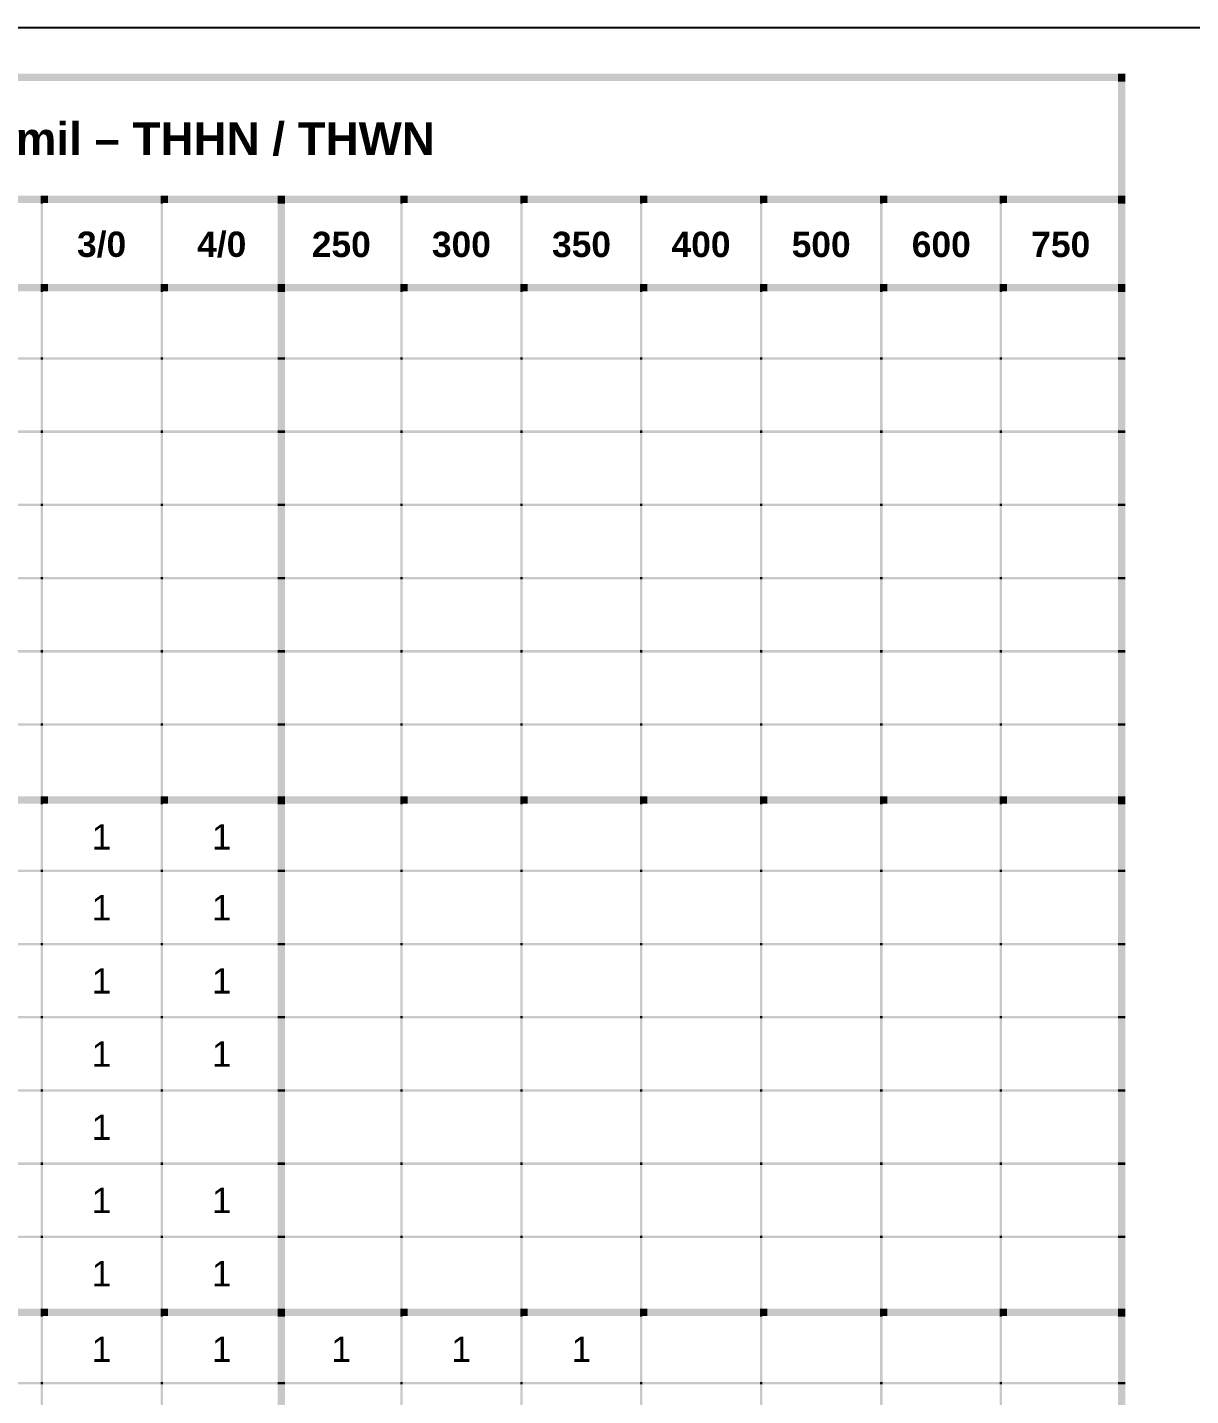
# Model space of a CAD drawing. Header units: inches. Extents: x 4293 to 10865, y -6935 to 441.
# Drawn here: x 5356.8 to 5585.7, y 136 to 405.1 of the extents above; entities that cross this region are included whole.
import ezdxf

# ---------------------------------------------------------------- set-up
doc = ezdxf.new("R2010")
doc.units = ezdxf.units.IN
doc.header["$MEASUREMENT"] = 0
doc.layers.get('Defpoints').update_dxf_attribs({"color": 104})
doc.layers.add('PDF_Text', color=7, linetype='Continuous', lineweight=35)
doc.styles.add('AUDIT_I_231223063723-0', font='arialbd.ttf')
doc.styles.add('PDF Arial', font='arial.ttf')

# ---------------------------------------------------------------- blocks, each defined once
blk = doc.blocks.new('A$C8dca8dff')
at = {"transparency": 33554610}
for points in [[(0.02, 0), (7.3267, 0), (0.02, -0.02), (7.3267, -0.02)], [(7.3267, 0), (7.3467, 0), (7.3267, -0.0217), (7.3467, -0.0217)], [(7.3267, 0), (7.3467, 0), (7.3267, -0.02), (7.3467, -0.02)], [(7.3267, -0.0217), (7.3467, -0.0217), (7.3267, -0.3333), (7.3467, -0.3333)], [(4.0733, -0.3333), (4.3817, -0.3333), (4.0733, -0.3533), (4.3817, -0.3533)], [(4.3817, -0.3333), (4.4017, -0.3333), (4.3817, -0.3533), (4.4017, -0.3533)], [(4.4017, -0.3333), (4.71, -0.3333), (4.4017, -0.3533), (4.71, -0.3533)], [(4.71, -0.3333), (4.73, -0.3333), (4.71, -0.3533), (4.73, -0.3533)], [(4.73, -0.3333), (5.03, -0.3333), (4.73, -0.3533), (5.03, -0.3533)], [(5.03, -0.3333), (5.05, -0.3333), (5.03, -0.3533), (5.05, -0.3533)], [(5.05, -0.3333), (5.365, -0.3333), (5.05, -0.3533), (5.365, -0.3533)], [(5.365, -0.3333), (5.385, -0.3333), (5.365, -0.3533), (5.385, -0.3533)], [(5.385, -0.3333), (5.6933, -0.3333), (5.385, -0.3533), (5.6933, -0.3533)], [(5.6933, -0.3333), (5.7133, -0.3333), (5.6933, -0.3533), (5.7133, -0.3533)], [(5.7133, -0.3333), (6.02, -0.3333), (5.7133, -0.3533), (6.02, -0.3533)], [(6.02, -0.3333), (6.04, -0.3333), (6.02, -0.3533), (6.04, -0.3533)], [(6.04, -0.3333), (6.3483, -0.3333), (6.04, -0.3533), (6.3483, -0.3533)], [(6.3483, -0.3333), (6.3683, -0.3333), (6.3483, -0.3533), (6.3683, -0.3533)], [(6.3683, -0.3333), (6.6767, -0.3333), (6.3683, -0.3533), (6.6767, -0.3533)], [(6.6767, -0.3333), (6.6967, -0.3333), (6.6767, -0.3533), (6.6967, -0.3533)], [(6.6967, -0.3333), (7.0033, -0.3333), (6.6967, -0.3533), (7.0033, -0.3533)], [(7.0033, -0.3333), (7.0233, -0.3333), (7.0033, -0.3533), (7.0233, -0.3533)], [(7.0233, -0.3333), (7.3267, -0.3333), (7.0233, -0.3533), (7.3267, -0.3533)], [(7.3267, -0.3333), (7.3467, -0.3333), (7.3267, -0.355), (7.3467, -0.355)], [(4.3817, -0.3533), (4.3883, -0.3533), (4.3817, -0.355), (4.3883, -0.355)], [(4.3817, -0.355), (4.3883, -0.355), (4.3817, -0.575), (4.3883, -0.575)], [(4.71, -0.3533), (4.7167, -0.3533), (4.71, -0.355), (4.7167, -0.355)], [(4.71, -0.355), (4.7167, -0.355), (4.71, -0.575), (4.7167, -0.575)], [(5.03, -0.3533), (5.05, -0.3533), (5.03, -0.355), (5.05, -0.355)], [(5.03, -0.355), (5.05, -0.355), (5.03, -0.575), (5.05, -0.575)], [(5.365, -0.3533), (5.3717, -0.3533), (5.365, -0.355), (5.3717, -0.355)], [(5.365, -0.355), (5.3717, -0.355), (5.365, -0.575), (5.3717, -0.575)], [(5.6933, -0.3533), (5.7, -0.3533), (5.6933, -0.355), (5.7, -0.355)], [(5.6933, -0.355), (5.7, -0.355), (5.6933, -0.575), (5.7, -0.575)], [(6.02, -0.3533), (6.0267, -0.3533), (6.02, -0.355), (6.0267, -0.355)], [(6.02, -0.355), (6.0267, -0.355), (6.02, -0.575), (6.0267, -0.575)], [(6.3483, -0.3533), (6.355, -0.3533), (6.3483, -0.355), (6.355, -0.355)], [(6.3483, -0.355), (6.355, -0.355), (6.3483, -0.575), (6.355, -0.575)], [(6.6767, -0.3533), (6.6833, -0.3533), (6.6767, -0.355), (6.6833, -0.355)], [(6.6767, -0.355), (6.6833, -0.355), (6.6767, -0.575), (6.6833, -0.575)], [(7.0033, -0.3533), (7.01, -0.3533), (7.0033, -0.355), (7.01, -0.355)], [(7.0033, -0.355), (7.01, -0.355), (7.0033, -0.575), (7.01, -0.575)], [(7.3267, -0.355), (7.3467, -0.355), (7.3267, -0.575), (7.3467, -0.575)], [(4.0733, -0.575), (4.3817, -0.575), (4.0733, -0.595), (4.3817, -0.595)], [(4.3817, -0.575), (4.4017, -0.575), (4.3817, -0.595), (4.4017, -0.595)], [(4.3817, -0.595), (4.3883, -0.595), (4.3817, -0.5967), (4.3883, -0.5967)], [(4.3817, -0.5967), (4.3883, -0.5967), (4.3817, -0.775), (4.3883, -0.775)], [(4.4017, -0.575), (4.71, -0.575), (4.4017, -0.595), (4.71, -0.595)], [(4.71, -0.575), (4.73, -0.575), (4.71, -0.595), (4.73, -0.595)], [(4.71, -0.595), (4.7167, -0.595), (4.71, -0.5967), (4.7167, -0.5967)], [(4.71, -0.5967), (4.7167, -0.5967), (4.71, -0.775), (4.7167, -0.775)], [(4.73, -0.575), (5.03, -0.575), (4.73, -0.595), (5.03, -0.595)], [(5.03, -0.575), (5.05, -0.575), (5.03, -0.5967), (5.05, -0.5967)], [(5.03, -0.5967), (5.05, -0.5967), (5.03, -0.775), (5.05, -0.775)], [(5.05, -0.575), (5.365, -0.575), (5.05, -0.595), (5.365, -0.595)], [(5.365, -0.575), (5.385, -0.575), (5.365, -0.595), (5.385, -0.595)], [(5.365, -0.595), (5.3717, -0.595), (5.365, -0.5967), (5.3717, -0.5967)], [(5.365, -0.5967), (5.3717, -0.5967), (5.365, -0.775), (5.3717, -0.775)], [(5.385, -0.575), (5.6933, -0.575), (5.385, -0.595), (5.6933, -0.595)], [(5.6933, -0.575), (5.7133, -0.575), (5.6933, -0.595), (5.7133, -0.595)], [(5.6933, -0.595), (5.7, -0.595), (5.6933, -0.5967), (5.7, -0.5967)], [(5.6933, -0.5967), (5.7, -0.5967), (5.6933, -0.775), (5.7, -0.775)], [(5.7133, -0.575), (6.02, -0.575), (5.7133, -0.595), (6.02, -0.595)], [(6.02, -0.575), (6.04, -0.575), (6.02, -0.595), (6.04, -0.595)], [(6.02, -0.595), (6.0267, -0.595), (6.02, -0.5967), (6.0267, -0.5967)], [(6.02, -0.5967), (6.0267, -0.5967), (6.02, -0.775), (6.0267, -0.775)], [(6.04, -0.575), (6.3483, -0.575), (6.04, -0.595), (6.3483, -0.595)], [(6.3483, -0.575), (6.3683, -0.575), (6.3483, -0.595), (6.3683, -0.595)], [(6.3483, -0.595), (6.355, -0.595), (6.3483, -0.5967), (6.355, -0.5967)], [(6.3483, -0.5967), (6.355, -0.5967), (6.3483, -0.775), (6.355, -0.775)], [(6.3683, -0.575), (6.6767, -0.575), (6.3683, -0.595), (6.6767, -0.595)], [(6.6767, -0.575), (6.6967, -0.575), (6.6767, -0.595), (6.6967, -0.595)], [(6.6767, -0.595), (6.6833, -0.595), (6.6767, -0.5967), (6.6833, -0.5967)], [(6.6767, -0.5967), (6.6833, -0.5967), (6.6767, -0.775), (6.6833, -0.775)], [(6.6967, -0.575), (7.0033, -0.575), (6.6967, -0.595), (7.0033, -0.595)], [(7.0033, -0.575), (7.0233, -0.575), (7.0033, -0.595), (7.0233, -0.595)], [(7.0033, -0.595), (7.01, -0.595), (7.0033, -0.5967), (7.01, -0.5967)], [(7.0033, -0.5967), (7.01, -0.5967), (7.0033, -0.775), (7.01, -0.775)], [(7.0233, -0.575), (7.3267, -0.575), (7.0233, -0.595), (7.3267, -0.595)], [(7.3267, -0.575), (7.3467, -0.575), (7.3267, -0.5967), (7.3467, -0.5967)], [(7.3267, -0.5967), (7.3467, -0.5967), (7.3267, -0.775), (7.3467, -0.775)], [(4.06, -0.775), (4.3817, -0.775), (4.06, -0.7817), (4.3817, -0.7817)], [(4.3817, -0.775), (4.3883, -0.775), (4.3817, -0.7817), (4.3883, -0.7817)], [(4.3817, -0.7817), (4.3883, -0.7817), (4.3817, -0.975), (4.3883, -0.975)], [(4.3883, -0.775), (4.71, -0.775), (4.3883, -0.7817), (4.71, -0.7817)], [(4.71, -0.775), (4.7167, -0.775), (4.71, -0.7817), (4.7167, -0.7817)], [(4.71, -0.7817), (4.7167, -0.7817), (4.71, -0.975), (4.7167, -0.975)], [(4.7167, -0.775), (5.03, -0.775), (4.7167, -0.7817), (5.03, -0.7817)], [(5.03, -0.775), (5.05, -0.775), (5.03, -0.7817), (5.05, -0.7817)], [(5.03, -0.7817), (5.05, -0.7817), (5.03, -0.975), (5.05, -0.975)], [(5.05, -0.775), (5.365, -0.775), (5.05, -0.7817), (5.365, -0.7817)], [(5.365, -0.775), (5.3717, -0.775), (5.365, -0.7817), (5.3717, -0.7817)], [(5.365, -0.7817), (5.3717, -0.7817), (5.365, -0.975), (5.3717, -0.975)], [(5.3717, -0.775), (5.6933, -0.775), (5.3717, -0.7817), (5.6933, -0.7817)], [(5.6933, -0.775), (5.7, -0.775), (5.6933, -0.7817), (5.7, -0.7817)], [(5.6933, -0.7817), (5.7, -0.7817), (5.6933, -0.975), (5.7, -0.975)], [(5.7, -0.775), (6.02, -0.775), (5.7, -0.7817), (6.02, -0.7817)], [(6.02, -0.775), (6.0267, -0.775), (6.02, -0.7817), (6.0267, -0.7817)], [(6.02, -0.7817), (6.0267, -0.7817), (6.02, -0.975), (6.0267, -0.975)], [(6.0267, -0.775), (6.3483, -0.775), (6.0267, -0.7817), (6.3483, -0.7817)], [(6.3483, -0.775), (6.355, -0.775), (6.3483, -0.7817), (6.355, -0.7817)], [(6.3483, -0.7817), (6.355, -0.7817), (6.3483, -0.975), (6.355, -0.975)], [(6.355, -0.775), (6.6767, -0.775), (6.355, -0.7817), (6.6767, -0.7817)], [(6.6767, -0.775), (6.6833, -0.775), (6.6767, -0.7817), (6.6833, -0.7817)], [(6.6767, -0.7817), (6.6833, -0.7817), (6.6767, -0.975), (6.6833, -0.975)], [(6.6833, -0.775), (7.0033, -0.775), (6.6833, -0.7817), (7.0033, -0.7817)], [(7.0033, -0.775), (7.01, -0.775), (7.0033, -0.7817), (7.01, -0.7817)], [(7.0033, -0.7817), (7.01, -0.7817), (7.0033, -0.975), (7.01, -0.975)], [(7.01, -0.775), (7.3267, -0.775), (7.01, -0.7817), (7.3267, -0.7817)], [(7.3267, -0.775), (7.3467, -0.775), (7.3267, -0.7817), (7.3467, -0.7817)], [(7.3267, -0.7817), (7.3467, -0.7817), (7.3267, -0.975), (7.3467, -0.975)], [(4.06, -0.975), (4.3817, -0.975), (4.06, -0.9817), (4.3817, -0.9817)], [(4.3817, -0.975), (4.3883, -0.975), (4.3817, -0.9817), (4.3883, -0.9817)], [(4.3817, -0.9817), (4.3883, -0.9817), (4.3817, -1.175), (4.3883, -1.175)], [(4.3883, -0.975), (4.71, -0.975), (4.3883, -0.9817), (4.71, -0.9817)], [(4.71, -0.975), (4.7167, -0.975), (4.71, -0.9817), (4.7167, -0.9817)], [(4.71, -0.9817), (4.7167, -0.9817), (4.71, -1.175), (4.7167, -1.175)], [(4.7167, -0.975), (5.03, -0.975), (4.7167, -0.9817), (5.03, -0.9817)], [(5.03, -0.975), (5.05, -0.975), (5.03, -0.9817), (5.05, -0.9817)], [(5.03, -0.9817), (5.05, -0.9817), (5.03, -1.175), (5.05, -1.175)], [(5.05, -0.975), (5.365, -0.975), (5.05, -0.9817), (5.365, -0.9817)], [(5.365, -0.975), (5.3717, -0.975), (5.365, -0.9817), (5.3717, -0.9817)], [(5.365, -0.9817), (5.3717, -0.9817), (5.365, -1.175), (5.3717, -1.175)], [(5.3717, -0.975), (5.6933, -0.975), (5.3717, -0.9817), (5.6933, -0.9817)], [(5.6933, -0.975), (5.7, -0.975), (5.6933, -0.9817), (5.7, -0.9817)], [(5.6933, -0.9817), (5.7, -0.9817), (5.6933, -1.175), (5.7, -1.175)], [(5.7, -0.975), (6.02, -0.975), (5.7, -0.9817), (6.02, -0.9817)], [(6.02, -0.975), (6.0267, -0.975), (6.02, -0.9817), (6.0267, -0.9817)], [(6.02, -0.9817), (6.0267, -0.9817), (6.02, -1.175), (6.0267, -1.175)], [(6.0267, -0.975), (6.3483, -0.975), (6.0267, -0.9817), (6.3483, -0.9817)], [(6.3483, -0.975), (6.355, -0.975), (6.3483, -0.9817), (6.355, -0.9817)], [(6.3483, -0.9817), (6.355, -0.9817), (6.3483, -1.175), (6.355, -1.175)], [(6.355, -0.975), (6.6767, -0.975), (6.355, -0.9817), (6.6767, -0.9817)], [(6.6767, -0.975), (6.6833, -0.975), (6.6767, -0.9817), (6.6833, -0.9817)], [(6.6767, -0.9817), (6.6833, -0.9817), (6.6767, -1.175), (6.6833, -1.175)], [(6.6833, -0.975), (7.0033, -0.975), (6.6833, -0.9817), (7.0033, -0.9817)], [(7.0033, -0.975), (7.01, -0.975), (7.0033, -0.9817), (7.01, -0.9817)], [(7.0033, -0.9817), (7.01, -0.9817), (7.0033, -1.175), (7.01, -1.175)], [(7.01, -0.975), (7.3267, -0.975), (7.01, -0.9817), (7.3267, -0.9817)], [(7.3267, -0.975), (7.3467, -0.975), (7.3267, -0.9817), (7.3467, -0.9817)], [(7.3267, -0.9817), (7.3467, -0.9817), (7.3267, -1.175), (7.3467, -1.175)], [(4.06, -1.175), (4.3817, -1.175), (4.06, -1.1817), (4.3817, -1.1817)], [(4.3817, -1.175), (4.3883, -1.175), (4.3817, -1.1817), (4.3883, -1.1817)], [(4.3817, -1.1817), (4.3883, -1.1817), (4.3817, -1.375), (4.3883, -1.375)], [(4.3883, -1.175), (4.71, -1.175), (4.3883, -1.1817), (4.71, -1.1817)], [(4.71, -1.175), (4.7167, -1.175), (4.71, -1.1817), (4.7167, -1.1817)], [(4.71, -1.1817), (4.7167, -1.1817), (4.71, -1.375), (4.7167, -1.375)], [(4.7167, -1.175), (5.03, -1.175), (4.7167, -1.1817), (5.03, -1.1817)], [(5.03, -1.175), (5.05, -1.175), (5.03, -1.1817), (5.05, -1.1817)], [(5.03, -1.1817), (5.05, -1.1817), (5.03, -1.375), (5.05, -1.375)], [(5.05, -1.175), (5.365, -1.175), (5.05, -1.1817), (5.365, -1.1817)], [(5.365, -1.175), (5.3717, -1.175), (5.365, -1.1817), (5.3717, -1.1817)], [(5.365, -1.1817), (5.3717, -1.1817), (5.365, -1.375), (5.3717, -1.375)], [(5.3717, -1.175), (5.6933, -1.175), (5.3717, -1.1817), (5.6933, -1.1817)], [(5.6933, -1.175), (5.7, -1.175), (5.6933, -1.1817), (5.7, -1.1817)], [(5.6933, -1.1817), (5.7, -1.1817), (5.6933, -1.375), (5.7, -1.375)], [(5.7, -1.175), (6.02, -1.175), (5.7, -1.1817), (6.02, -1.1817)], [(6.02, -1.175), (6.0267, -1.175), (6.02, -1.1817), (6.0267, -1.1817)], [(6.02, -1.1817), (6.0267, -1.1817), (6.02, -1.375), (6.0267, -1.375)], [(6.0267, -1.175), (6.3483, -1.175), (6.0267, -1.1817), (6.3483, -1.1817)], [(6.3483, -1.175), (6.355, -1.175), (6.3483, -1.1817), (6.355, -1.1817)], [(6.3483, -1.1817), (6.355, -1.1817), (6.3483, -1.375), (6.355, -1.375)], [(6.355, -1.175), (6.6767, -1.175), (6.355, -1.1817), (6.6767, -1.1817)], [(6.6767, -1.175), (6.6833, -1.175), (6.6767, -1.1817), (6.6833, -1.1817)], [(6.6767, -1.1817), (6.6833, -1.1817), (6.6767, -1.375), (6.6833, -1.375)], [(6.6833, -1.175), (7.0033, -1.175), (6.6833, -1.1817), (7.0033, -1.1817)], [(7.0033, -1.175), (7.01, -1.175), (7.0033, -1.1817), (7.01, -1.1817)], [(7.0033, -1.1817), (7.01, -1.1817), (7.0033, -1.375), (7.01, -1.375)], [(7.01, -1.175), (7.3267, -1.175), (7.01, -1.1817), (7.3267, -1.1817)], [(7.3267, -1.175), (7.3467, -1.175), (7.3267, -1.1817), (7.3467, -1.1817)], [(7.3267, -1.1817), (7.3467, -1.1817), (7.3267, -1.375), (7.3467, -1.375)], [(4.06, -1.375), (4.3817, -1.375), (4.06, -1.3817), (4.3817, -1.3817)], [(4.3817, -1.375), (4.3883, -1.375), (4.3817, -1.3817), (4.3883, -1.3817)], [(4.3817, -1.3817), (4.3883, -1.3817), (4.3817, -1.575), (4.3883, -1.575)], [(4.3883, -1.375), (4.71, -1.375), (4.3883, -1.3817), (4.71, -1.3817)], [(4.71, -1.375), (4.7167, -1.375), (4.71, -1.3817), (4.7167, -1.3817)], [(4.71, -1.3817), (4.7167, -1.3817), (4.71, -1.575), (4.7167, -1.575)], [(4.7167, -1.375), (5.03, -1.375), (4.7167, -1.3817), (5.03, -1.3817)], [(5.03, -1.375), (5.05, -1.375), (5.03, -1.3817), (5.05, -1.3817)], [(5.03, -1.3817), (5.05, -1.3817), (5.03, -1.575), (5.05, -1.575)], [(5.05, -1.375), (5.365, -1.375), (5.05, -1.3817), (5.365, -1.3817)], [(5.365, -1.375), (5.3717, -1.375), (5.365, -1.3817), (5.3717, -1.3817)], [(5.365, -1.3817), (5.3717, -1.3817), (5.365, -1.575), (5.3717, -1.575)], [(5.3717, -1.375), (5.6933, -1.375), (5.3717, -1.3817), (5.6933, -1.3817)], [(5.6933, -1.375), (5.7, -1.375), (5.6933, -1.3817), (5.7, -1.3817)], [(5.6933, -1.3817), (5.7, -1.3817), (5.6933, -1.575), (5.7, -1.575)], [(5.7, -1.375), (6.02, -1.375), (5.7, -1.3817), (6.02, -1.3817)], [(6.02, -1.375), (6.0267, -1.375), (6.02, -1.3817), (6.0267, -1.3817)], [(6.02, -1.3817), (6.0267, -1.3817), (6.02, -1.575), (6.0267, -1.575)], [(6.0267, -1.375), (6.3483, -1.375), (6.0267, -1.3817), (6.3483, -1.3817)], [(6.3483, -1.375), (6.355, -1.375), (6.3483, -1.3817), (6.355, -1.3817)], [(6.3483, -1.3817), (6.355, -1.3817), (6.3483, -1.575), (6.355, -1.575)], [(6.355, -1.375), (6.6767, -1.375), (6.355, -1.3817), (6.6767, -1.3817)], [(6.6767, -1.375), (6.6833, -1.375), (6.6767, -1.3817), (6.6833, -1.3817)], [(6.6767, -1.3817), (6.6833, -1.3817), (6.6767, -1.575), (6.6833, -1.575)], [(6.6833, -1.375), (7.0033, -1.375), (6.6833, -1.3817), (7.0033, -1.3817)], [(7.0033, -1.375), (7.01, -1.375), (7.0033, -1.3817), (7.01, -1.3817)], [(7.0033, -1.3817), (7.01, -1.3817), (7.0033, -1.575), (7.01, -1.575)], [(7.01, -1.375), (7.3267, -1.375), (7.01, -1.3817), (7.3267, -1.3817)], [(7.3267, -1.375), (7.3467, -1.375), (7.3267, -1.3817), (7.3467, -1.3817)], [(7.3267, -1.3817), (7.3467, -1.3817), (7.3267, -1.575), (7.3467, -1.575)], [(4.06, -1.575), (4.3817, -1.575), (4.06, -1.5817), (4.3817, -1.5817)], [(4.3817, -1.575), (4.3883, -1.575), (4.3817, -1.5817), (4.3883, -1.5817)], [(4.3817, -1.5817), (4.3883, -1.5817), (4.3817, -1.775), (4.3883, -1.775)], [(4.3883, -1.575), (4.71, -1.575), (4.3883, -1.5817), (4.71, -1.5817)], [(4.71, -1.575), (4.7167, -1.575), (4.71, -1.5817), (4.7167, -1.5817)], [(4.71, -1.5817), (4.7167, -1.5817), (4.71, -1.775), (4.7167, -1.775)], [(4.7167, -1.575), (5.03, -1.575), (4.7167, -1.5817), (5.03, -1.5817)], [(5.03, -1.575), (5.05, -1.575), (5.03, -1.5817), (5.05, -1.5817)], [(5.03, -1.5817), (5.05, -1.5817), (5.03, -1.775), (5.05, -1.775)], [(5.05, -1.575), (5.365, -1.575), (5.05, -1.5817), (5.365, -1.5817)], [(5.365, -1.575), (5.3717, -1.575), (5.365, -1.5817), (5.3717, -1.5817)], [(5.365, -1.5817), (5.3717, -1.5817), (5.365, -1.775), (5.3717, -1.775)], [(5.3717, -1.575), (5.6933, -1.575), (5.3717, -1.5817), (5.6933, -1.5817)], [(5.6933, -1.575), (5.7, -1.575), (5.6933, -1.5817), (5.7, -1.5817)], [(5.6933, -1.5817), (5.7, -1.5817), (5.6933, -1.775), (5.7, -1.775)], [(5.7, -1.575), (6.02, -1.575), (5.7, -1.5817), (6.02, -1.5817)], [(6.02, -1.575), (6.0267, -1.575), (6.02, -1.5817), (6.0267, -1.5817)], [(6.02, -1.5817), (6.0267, -1.5817), (6.02, -1.775), (6.0267, -1.775)], [(6.0267, -1.575), (6.3483, -1.575), (6.0267, -1.5817), (6.3483, -1.5817)], [(6.3483, -1.575), (6.355, -1.575), (6.3483, -1.5817), (6.355, -1.5817)], [(6.3483, -1.5817), (6.355, -1.5817), (6.3483, -1.775), (6.355, -1.775)], [(6.355, -1.575), (6.6767, -1.575), (6.355, -1.5817), (6.6767, -1.5817)], [(6.6767, -1.575), (6.6833, -1.575), (6.6767, -1.5817), (6.6833, -1.5817)], [(6.6767, -1.5817), (6.6833, -1.5817), (6.6767, -1.775), (6.6833, -1.775)], [(6.6833, -1.575), (7.0033, -1.575), (6.6833, -1.5817), (7.0033, -1.5817)], [(7.0033, -1.575), (7.01, -1.575), (7.0033, -1.5817), (7.01, -1.5817)], [(7.0033, -1.5817), (7.01, -1.5817), (7.0033, -1.775), (7.01, -1.775)], [(7.01, -1.575), (7.3267, -1.575), (7.01, -1.5817), (7.3267, -1.5817)], [(7.3267, -1.575), (7.3467, -1.575), (7.3267, -1.5817), (7.3467, -1.5817)], [(7.3267, -1.5817), (7.3467, -1.5817), (7.3267, -1.775), (7.3467, -1.775)], [(4.06, -1.775), (4.3817, -1.775), (4.06, -1.7817), (4.3817, -1.7817)], [(4.3817, -1.775), (4.3883, -1.775), (4.3817, -1.7817), (4.3883, -1.7817)], [(4.3817, -1.7817), (4.3883, -1.7817), (4.3817, -1.975), (4.3883, -1.975)], [(4.3883, -1.775), (4.71, -1.775), (4.3883, -1.7817), (4.71, -1.7817)], [(4.71, -1.775), (4.7167, -1.775), (4.71, -1.7817), (4.7167, -1.7817)], [(4.71, -1.7817), (4.7167, -1.7817), (4.71, -1.975), (4.7167, -1.975)], [(4.7167, -1.775), (5.03, -1.775), (4.7167, -1.7817), (5.03, -1.7817)], [(5.03, -1.775), (5.05, -1.775), (5.03, -1.7817), (5.05, -1.7817)], [(5.03, -1.7817), (5.05, -1.7817), (5.03, -1.975), (5.05, -1.975)], [(5.05, -1.775), (5.365, -1.775), (5.05, -1.7817), (5.365, -1.7817)], [(5.365, -1.775), (5.3717, -1.775), (5.365, -1.7817), (5.3717, -1.7817)], [(5.365, -1.7817), (5.3717, -1.7817), (5.365, -1.975), (5.3717, -1.975)], [(5.3717, -1.775), (5.6933, -1.775), (5.3717, -1.7817), (5.6933, -1.7817)], [(5.6933, -1.775), (5.7, -1.775), (5.6933, -1.7817), (5.7, -1.7817)], [(5.6933, -1.7817), (5.7, -1.7817), (5.6933, -1.975), (5.7, -1.975)], [(5.7, -1.775), (6.02, -1.775), (5.7, -1.7817), (6.02, -1.7817)], [(6.02, -1.775), (6.0267, -1.775), (6.02, -1.7817), (6.0267, -1.7817)], [(6.02, -1.7817), (6.0267, -1.7817), (6.02, -1.975), (6.0267, -1.975)], [(6.0267, -1.775), (6.3483, -1.775), (6.0267, -1.7817), (6.3483, -1.7817)], [(6.3483, -1.775), (6.355, -1.775), (6.3483, -1.7817), (6.355, -1.7817)], [(6.3483, -1.7817), (6.355, -1.7817), (6.3483, -1.975), (6.355, -1.975)], [(6.355, -1.775), (6.6767, -1.775), (6.355, -1.7817), (6.6767, -1.7817)], [(6.6767, -1.775), (6.6833, -1.775), (6.6767, -1.7817), (6.6833, -1.7817)], [(6.6767, -1.7817), (6.6833, -1.7817), (6.6767, -1.975), (6.6833, -1.975)], [(6.6833, -1.775), (7.0033, -1.775), (6.6833, -1.7817), (7.0033, -1.7817)], [(7.0033, -1.775), (7.01, -1.775), (7.0033, -1.7817), (7.01, -1.7817)], [(7.0033, -1.7817), (7.01, -1.7817), (7.0033, -1.975), (7.01, -1.975)], [(7.01, -1.775), (7.3267, -1.775), (7.01, -1.7817), (7.3267, -1.7817)], [(7.3267, -1.775), (7.3467, -1.775), (7.3267, -1.7817), (7.3467, -1.7817)], [(7.3267, -1.7817), (7.3467, -1.7817), (7.3267, -1.975), (7.3467, -1.975)], [(4.0733, -1.975), (4.3817, -1.975), (4.0733, -1.995), (4.3817, -1.995)], [(4.3817, -1.975), (4.4017, -1.975), (4.3817, -1.995), (4.4017, -1.995)], [(4.4017, -1.975), (4.71, -1.975), (4.4017, -1.995), (4.71, -1.995)], [(4.71, -1.975), (4.73, -1.975), (4.71, -1.995), (4.73, -1.995)], [(4.73, -1.975), (5.03, -1.975), (4.73, -1.995), (5.03, -1.995)], [(5.03, -1.975), (5.05, -1.975), (5.03, -1.9967), (5.05, -1.9967)], [(5.05, -1.975), (5.365, -1.975), (5.05, -1.995), (5.365, -1.995)], [(5.365, -1.975), (5.385, -1.975), (5.365, -1.995), (5.385, -1.995)], [(5.385, -1.975), (5.6933, -1.975), (5.385, -1.995), (5.6933, -1.995)], [(5.6933, -1.975), (5.7133, -1.975), (5.6933, -1.995), (5.7133, -1.995)], [(5.7133, -1.975), (6.02, -1.975), (5.7133, -1.995), (6.02, -1.995)], [(6.02, -1.975), (6.04, -1.975), (6.02, -1.995), (6.04, -1.995)], [(6.04, -1.975), (6.3483, -1.975), (6.04, -1.995), (6.3483, -1.995)], [(6.3483, -1.975), (6.3683, -1.975), (6.3483, -1.995), (6.3683, -1.995)], [(6.3683, -1.975), (6.6767, -1.975), (6.3683, -1.995), (6.6767, -1.995)], [(6.6767, -1.975), (6.6967, -1.975), (6.6767, -1.995), (6.6967, -1.995)], [(6.6967, -1.975), (7.0033, -1.975), (6.6967, -1.995), (7.0033, -1.995)], [(7.0033, -1.975), (7.0233, -1.975), (7.0033, -1.995), (7.0233, -1.995)], [(7.0233, -1.975), (7.3267, -1.975), (7.0233, -1.995), (7.3267, -1.995)], [(7.3267, -1.975), (7.3467, -1.975), (7.3267, -1.9967), (7.3467, -1.9967)], [(4.3817, -1.995), (4.3883, -1.995), (4.3817, -1.9967), (4.3883, -1.9967)], [(4.3817, -1.9967), (4.3883, -1.9967), (4.3817, -2.175), (4.3883, -2.175)], [(4.71, -1.995), (4.7167, -1.995), (4.71, -1.9967), (4.7167, -1.9967)], [(4.71, -1.9967), (4.7167, -1.9967), (4.71, -2.175), (4.7167, -2.175)], [(5.03, -1.9967), (5.05, -1.9967), (5.03, -2.175), (5.05, -2.175)], [(5.365, -1.995), (5.3717, -1.995), (5.365, -1.9967), (5.3717, -1.9967)], [(5.365, -1.9967), (5.3717, -1.9967), (5.365, -2.175), (5.3717, -2.175)], [(5.6933, -1.995), (5.7, -1.995), (5.6933, -1.9967), (5.7, -1.9967)], [(5.6933, -1.9967), (5.7, -1.9967), (5.6933, -2.175), (5.7, -2.175)], [(6.02, -1.995), (6.0267, -1.995), (6.02, -1.9967), (6.0267, -1.9967)], [(6.02, -1.9967), (6.0267, -1.9967), (6.02, -2.175), (6.0267, -2.175)], [(6.3483, -1.995), (6.355, -1.995), (6.3483, -1.9967), (6.355, -1.9967)], [(6.3483, -1.9967), (6.355, -1.9967), (6.3483, -2.175), (6.355, -2.175)], [(6.6767, -1.995), (6.6833, -1.995), (6.6767, -1.9967), (6.6833, -1.9967)], [(6.6767, -1.9967), (6.6833, -1.9967), (6.6767, -2.175), (6.6833, -2.175)], [(7.0033, -1.995), (7.01, -1.995), (7.0033, -1.9967), (7.01, -1.9967)], [(7.0033, -1.9967), (7.01, -1.9967), (7.0033, -2.175), (7.01, -2.175)], [(7.3267, -1.9967), (7.3467, -1.9967), (7.3267, -2.175), (7.3467, -2.175)], [(4.06, -2.175), (4.3817, -2.175), (4.06, -2.1817), (4.3817, -2.1817)], [(4.3817, -2.175), (4.3883, -2.175), (4.3817, -2.1817), (4.3883, -2.1817)], [(4.3817, -2.1817), (4.3883, -2.1817), (4.3817, -2.375), (4.3883, -2.375)], [(4.3883, -2.175), (4.71, -2.175), (4.3883, -2.1817), (4.71, -2.1817)], [(4.71, -2.175), (4.7167, -2.175), (4.71, -2.1817), (4.7167, -2.1817)], [(4.71, -2.1817), (4.7167, -2.1817), (4.71, -2.375), (4.7167, -2.375)], [(4.7167, -2.175), (5.03, -2.175), (4.7167, -2.1817), (5.03, -2.1817)], [(5.03, -2.175), (5.05, -2.175), (5.03, -2.1817), (5.05, -2.1817)], [(5.03, -2.1817), (5.05, -2.1817), (5.03, -2.375), (5.05, -2.375)], [(5.05, -2.175), (5.365, -2.175), (5.05, -2.1817), (5.365, -2.1817)], [(5.365, -2.175), (5.3717, -2.175), (5.365, -2.1817), (5.3717, -2.1817)], [(5.365, -2.1817), (5.3717, -2.1817), (5.365, -2.375), (5.3717, -2.375)], [(5.3717, -2.175), (5.6933, -2.175), (5.3717, -2.1817), (5.6933, -2.1817)], [(5.6933, -2.175), (5.7, -2.175), (5.6933, -2.1817), (5.7, -2.1817)], [(5.6933, -2.1817), (5.7, -2.1817), (5.6933, -2.375), (5.7, -2.375)], [(5.7, -2.175), (6.02, -2.175), (5.7, -2.1817), (6.02, -2.1817)], [(6.02, -2.175), (6.0267, -2.175), (6.02, -2.1817), (6.0267, -2.1817)], [(6.02, -2.1817), (6.0267, -2.1817), (6.02, -2.375), (6.0267, -2.375)], [(6.0267, -2.175), (6.3483, -2.175), (6.0267, -2.1817), (6.3483, -2.1817)], [(6.3483, -2.175), (6.355, -2.175), (6.3483, -2.1817), (6.355, -2.1817)], [(6.3483, -2.1817), (6.355, -2.1817), (6.3483, -2.375), (6.355, -2.375)], [(6.355, -2.175), (6.6767, -2.175), (6.355, -2.1817), (6.6767, -2.1817)], [(6.6767, -2.175), (6.6833, -2.175), (6.6767, -2.1817), (6.6833, -2.1817)], [(6.6767, -2.1817), (6.6833, -2.1817), (6.6767, -2.375), (6.6833, -2.375)], [(6.6833, -2.175), (7.0033, -2.175), (6.6833, -2.1817), (7.0033, -2.1817)], [(7.0033, -2.175), (7.01, -2.175), (7.0033, -2.1817), (7.01, -2.1817)], [(7.0033, -2.1817), (7.01, -2.1817), (7.0033, -2.375), (7.01, -2.375)], [(7.01, -2.175), (7.3267, -2.175), (7.01, -2.1817), (7.3267, -2.1817)], [(7.3267, -2.175), (7.3467, -2.175), (7.3267, -2.1817), (7.3467, -2.1817)], [(7.3267, -2.1817), (7.3467, -2.1817), (7.3267, -2.375), (7.3467, -2.375)], [(4.06, -2.375), (4.3817, -2.375), (4.06, -2.3817), (4.3817, -2.3817)], [(4.3817, -2.375), (4.3883, -2.375), (4.3817, -2.3817), (4.3883, -2.3817)], [(4.3817, -2.3817), (4.3883, -2.3817), (4.3817, -2.575), (4.3883, -2.575)], [(4.3883, -2.375), (4.71, -2.375), (4.3883, -2.3817), (4.71, -2.3817)], [(4.71, -2.375), (4.7167, -2.375), (4.71, -2.3817), (4.7167, -2.3817)], [(4.71, -2.3817), (4.7167, -2.3817), (4.71, -2.575), (4.7167, -2.575)], [(4.7167, -2.375), (5.03, -2.375), (4.7167, -2.3817), (5.03, -2.3817)], [(5.03, -2.375), (5.05, -2.375), (5.03, -2.3817), (5.05, -2.3817)], [(5.03, -2.3817), (5.05, -2.3817), (5.03, -2.575), (5.05, -2.575)], [(5.05, -2.375), (5.365, -2.375), (5.05, -2.3817), (5.365, -2.3817)], [(5.365, -2.375), (5.3717, -2.375), (5.365, -2.3817), (5.3717, -2.3817)], [(5.365, -2.3817), (5.3717, -2.3817), (5.365, -2.575), (5.3717, -2.575)], [(5.3717, -2.375), (5.6933, -2.375), (5.3717, -2.3817), (5.6933, -2.3817)], [(5.6933, -2.375), (5.7, -2.375), (5.6933, -2.3817), (5.7, -2.3817)], [(5.6933, -2.3817), (5.7, -2.3817), (5.6933, -2.575), (5.7, -2.575)], [(5.7, -2.375), (6.02, -2.375), (5.7, -2.3817), (6.02, -2.3817)], [(6.02, -2.375), (6.0267, -2.375), (6.02, -2.3817), (6.0267, -2.3817)], [(6.02, -2.3817), (6.0267, -2.3817), (6.02, -2.575), (6.0267, -2.575)], [(6.0267, -2.375), (6.3483, -2.375), (6.0267, -2.3817), (6.3483, -2.3817)], [(6.3483, -2.375), (6.355, -2.375), (6.3483, -2.3817), (6.355, -2.3817)], [(6.3483, -2.3817), (6.355, -2.3817), (6.3483, -2.575), (6.355, -2.575)], [(6.355, -2.375), (6.6767, -2.375), (6.355, -2.3817), (6.6767, -2.3817)], [(6.6767, -2.375), (6.6833, -2.375), (6.6767, -2.3817), (6.6833, -2.3817)], [(6.6767, -2.3817), (6.6833, -2.3817), (6.6767, -2.575), (6.6833, -2.575)], [(6.6833, -2.375), (7.0033, -2.375), (6.6833, -2.3817), (7.0033, -2.3817)], [(7.0033, -2.375), (7.01, -2.375), (7.0033, -2.3817), (7.01, -2.3817)], [(7.0033, -2.3817), (7.01, -2.3817), (7.0033, -2.575), (7.01, -2.575)], [(7.01, -2.375), (7.3267, -2.375), (7.01, -2.3817), (7.3267, -2.3817)], [(7.3267, -2.375), (7.3467, -2.375), (7.3267, -2.3817), (7.3467, -2.3817)], [(7.3267, -2.3817), (7.3467, -2.3817), (7.3267, -2.575), (7.3467, -2.575)], [(4.06, -2.575), (4.3817, -2.575), (4.06, -2.5817), (4.3817, -2.5817)], [(4.3817, -2.575), (4.3883, -2.575), (4.3817, -2.5817), (4.3883, -2.5817)], [(4.3883, -2.575), (4.71, -2.575), (4.3883, -2.5817), (4.71, -2.5817)], [(4.71, -2.575), (4.7167, -2.575), (4.71, -2.5817), (4.7167, -2.5817)], [(4.7167, -2.575), (5.03, -2.575), (4.7167, -2.5817), (5.03, -2.5817)], [(5.03, -2.575), (5.05, -2.575), (5.03, -2.5817), (5.05, -2.5817)], [(5.05, -2.575), (5.365, -2.575), (5.05, -2.5817), (5.365, -2.5817)], [(5.365, -2.575), (5.3717, -2.575), (5.365, -2.5817), (5.3717, -2.5817)], [(5.3717, -2.575), (5.6933, -2.575), (5.3717, -2.5817), (5.6933, -2.5817)], [(5.6933, -2.575), (5.7, -2.575), (5.6933, -2.5817), (5.7, -2.5817)], [(5.7, -2.575), (6.02, -2.575), (5.7, -2.5817), (6.02, -2.5817)], [(6.02, -2.575), (6.0267, -2.575), (6.02, -2.5817), (6.0267, -2.5817)], [(6.0267, -2.575), (6.3483, -2.575), (6.0267, -2.5817), (6.3483, -2.5817)], [(6.3483, -2.575), (6.355, -2.575), (6.3483, -2.5817), (6.355, -2.5817)], [(6.355, -2.575), (6.6767, -2.575), (6.355, -2.5817), (6.6767, -2.5817)], [(6.6767, -2.575), (6.6833, -2.575), (6.6767, -2.5817), (6.6833, -2.5817)], [(6.6833, -2.575), (7.0033, -2.575), (6.6833, -2.5817), (7.0033, -2.5817)], [(7.0033, -2.575), (7.01, -2.575), (7.0033, -2.5817), (7.01, -2.5817)], [(7.01, -2.575), (7.3267, -2.575), (7.01, -2.5817), (7.3267, -2.5817)], [(7.3267, -2.575), (7.3467, -2.575), (7.3267, -2.5817), (7.3467, -2.5817)], [(4.3817, -2.5817), (4.3883, -2.5817), (4.3817, -2.775), (4.3883, -2.775)], [(4.71, -2.5817), (4.7167, -2.5817), (4.71, -2.775), (4.7167, -2.775)], [(5.03, -2.5817), (5.05, -2.5817), (5.03, -2.775), (5.05, -2.775)], [(5.365, -2.5817), (5.3717, -2.5817), (5.365, -2.775), (5.3717, -2.775)], [(5.6933, -2.5817), (5.7, -2.5817), (5.6933, -2.775), (5.7, -2.775)], [(6.02, -2.5817), (6.0267, -2.5817), (6.02, -2.775), (6.0267, -2.775)], [(6.3483, -2.5817), (6.355, -2.5817), (6.3483, -2.775), (6.355, -2.775)], [(6.6767, -2.5817), (6.6833, -2.5817), (6.6767, -2.775), (6.6833, -2.775)], [(7.0033, -2.5817), (7.01, -2.5817), (7.0033, -2.775), (7.01, -2.775)], [(7.3267, -2.5817), (7.3467, -2.5817), (7.3267, -2.775), (7.3467, -2.775)], [(4.06, -2.775), (4.3817, -2.775), (4.06, -2.7817), (4.3817, -2.7817)], [(4.3817, -2.775), (4.3883, -2.775), (4.3817, -2.7817), (4.3883, -2.7817)], [(4.3817, -2.7817), (4.3883, -2.7817), (4.3817, -2.975), (4.3883, -2.975)], [(4.3883, -2.775), (4.71, -2.775), (4.3883, -2.7817), (4.71, -2.7817)], [(4.71, -2.775), (4.7167, -2.775), (4.71, -2.7817), (4.7167, -2.7817)], [(4.71, -2.7817), (4.7167, -2.7817), (4.71, -2.975), (4.7167, -2.975)], [(4.7167, -2.775), (5.03, -2.775), (4.7167, -2.7817), (5.03, -2.7817)], [(5.03, -2.775), (5.05, -2.775), (5.03, -2.7817), (5.05, -2.7817)], [(5.03, -2.7817), (5.05, -2.7817), (5.03, -2.975), (5.05, -2.975)], [(5.05, -2.775), (5.365, -2.775), (5.05, -2.7817), (5.365, -2.7817)], [(5.365, -2.775), (5.3717, -2.775), (5.365, -2.7817), (5.3717, -2.7817)], [(5.365, -2.7817), (5.3717, -2.7817), (5.365, -2.975), (5.3717, -2.975)], [(5.3717, -2.775), (5.6933, -2.775), (5.3717, -2.7817), (5.6933, -2.7817)], [(5.6933, -2.775), (5.7, -2.775), (5.6933, -2.7817), (5.7, -2.7817)], [(5.6933, -2.7817), (5.7, -2.7817), (5.6933, -2.975), (5.7, -2.975)], [(5.7, -2.775), (6.02, -2.775), (5.7, -2.7817), (6.02, -2.7817)], [(6.02, -2.775), (6.0267, -2.775), (6.02, -2.7817), (6.0267, -2.7817)], [(6.02, -2.7817), (6.0267, -2.7817), (6.02, -2.975), (6.0267, -2.975)], [(6.0267, -2.775), (6.3483, -2.775), (6.0267, -2.7817), (6.3483, -2.7817)], [(6.3483, -2.775), (6.355, -2.775), (6.3483, -2.7817), (6.355, -2.7817)], [(6.3483, -2.7817), (6.355, -2.7817), (6.3483, -2.975), (6.355, -2.975)], [(6.355, -2.775), (6.6767, -2.775), (6.355, -2.7817), (6.6767, -2.7817)], [(6.6767, -2.775), (6.6833, -2.775), (6.6767, -2.7817), (6.6833, -2.7817)], [(6.6767, -2.7817), (6.6833, -2.7817), (6.6767, -2.975), (6.6833, -2.975)], [(6.6833, -2.775), (7.0033, -2.775), (6.6833, -2.7817), (7.0033, -2.7817)], [(7.0033, -2.775), (7.01, -2.775), (7.0033, -2.7817), (7.01, -2.7817)], [(7.0033, -2.7817), (7.01, -2.7817), (7.0033, -2.975), (7.01, -2.975)], [(7.01, -2.775), (7.3267, -2.775), (7.01, -2.7817), (7.3267, -2.7817)], [(7.3267, -2.775), (7.3467, -2.775), (7.3267, -2.7817), (7.3467, -2.7817)], [(7.3267, -2.7817), (7.3467, -2.7817), (7.3267, -2.975), (7.3467, -2.975)], [(4.06, -2.975), (4.3817, -2.975), (4.06, -2.9817), (4.3817, -2.9817)], [(4.3817, -2.975), (4.3883, -2.975), (4.3817, -2.9817), (4.3883, -2.9817)], [(4.3817, -2.9817), (4.3883, -2.9817), (4.3817, -3.175), (4.3883, -3.175)], [(4.3883, -2.975), (4.71, -2.975), (4.3883, -2.9817), (4.71, -2.9817)], [(4.71, -2.975), (4.7167, -2.975), (4.71, -2.9817), (4.7167, -2.9817)], [(4.71, -2.9817), (4.7167, -2.9817), (4.71, -3.175), (4.7167, -3.175)], [(4.7167, -2.975), (5.03, -2.975), (4.7167, -2.9817), (5.03, -2.9817)], [(5.03, -2.975), (5.05, -2.975), (5.03, -2.9817), (5.05, -2.9817)], [(5.03, -2.9817), (5.05, -2.9817), (5.03, -3.175), (5.05, -3.175)], [(5.05, -2.975), (5.365, -2.975), (5.05, -2.9817), (5.365, -2.9817)], [(5.365, -2.975), (5.3717, -2.975), (5.365, -2.9817), (5.3717, -2.9817)], [(5.365, -2.9817), (5.3717, -2.9817), (5.365, -3.175), (5.3717, -3.175)], [(5.3717, -2.975), (5.6933, -2.975), (5.3717, -2.9817), (5.6933, -2.9817)], [(5.6933, -2.975), (5.7, -2.975), (5.6933, -2.9817), (5.7, -2.9817)], [(5.6933, -2.9817), (5.7, -2.9817), (5.6933, -3.175), (5.7, -3.175)], [(5.7, -2.975), (6.02, -2.975), (5.7, -2.9817), (6.02, -2.9817)], [(6.02, -2.975), (6.0267, -2.975), (6.02, -2.9817), (6.0267, -2.9817)], [(6.02, -2.9817), (6.0267, -2.9817), (6.02, -3.175), (6.0267, -3.175)], [(6.0267, -2.975), (6.3483, -2.975), (6.0267, -2.9817), (6.3483, -2.9817)], [(6.3483, -2.975), (6.355, -2.975), (6.3483, -2.9817), (6.355, -2.9817)], [(6.3483, -2.9817), (6.355, -2.9817), (6.3483, -3.175), (6.355, -3.175)], [(6.355, -2.975), (6.6767, -2.975), (6.355, -2.9817), (6.6767, -2.9817)], [(6.6767, -2.975), (6.6833, -2.975), (6.6767, -2.9817), (6.6833, -2.9817)], [(6.6767, -2.9817), (6.6833, -2.9817), (6.6767, -3.175), (6.6833, -3.175)], [(6.6833, -2.975), (7.0033, -2.975), (6.6833, -2.9817), (7.0033, -2.9817)], [(7.0033, -2.975), (7.01, -2.975), (7.0033, -2.9817), (7.01, -2.9817)], [(7.0033, -2.9817), (7.01, -2.9817), (7.0033, -3.175), (7.01, -3.175)], [(7.01, -2.975), (7.3267, -2.975), (7.01, -2.9817), (7.3267, -2.9817)], [(7.3267, -2.975), (7.3467, -2.975), (7.3267, -2.9817), (7.3467, -2.9817)], [(7.3267, -2.9817), (7.3467, -2.9817), (7.3267, -3.175), (7.3467, -3.175)], [(4.06, -3.175), (4.3817, -3.175), (4.06, -3.1817), (4.3817, -3.1817)], [(4.3817, -3.175), (4.3883, -3.175), (4.3817, -3.1817), (4.3883, -3.1817)], [(4.3883, -3.175), (4.71, -3.175), (4.3883, -3.1817), (4.71, -3.1817)], [(4.71, -3.175), (4.7167, -3.175), (4.71, -3.1817), (4.7167, -3.1817)], [(4.7167, -3.175), (5.03, -3.175), (4.7167, -3.1817), (5.03, -3.1817)], [(5.03, -3.175), (5.05, -3.175), (5.03, -3.1817), (5.05, -3.1817)], [(5.05, -3.175), (5.365, -3.175), (5.05, -3.1817), (5.365, -3.1817)], [(5.365, -3.175), (5.3717, -3.175), (5.365, -3.1817), (5.3717, -3.1817)], [(5.3717, -3.175), (5.6933, -3.175), (5.3717, -3.1817), (5.6933, -3.1817)], [(5.6933, -3.175), (5.7, -3.175), (5.6933, -3.1817), (5.7, -3.1817)], [(5.7, -3.175), (6.02, -3.175), (5.7, -3.1817), (6.02, -3.1817)], [(6.02, -3.175), (6.0267, -3.175), (6.02, -3.1817), (6.0267, -3.1817)], [(6.0267, -3.175), (6.3483, -3.175), (6.0267, -3.1817), (6.3483, -3.1817)], [(6.3483, -3.175), (6.355, -3.175), (6.3483, -3.1817), (6.355, -3.1817)], [(6.355, -3.175), (6.6767, -3.175), (6.355, -3.1817), (6.6767, -3.1817)], [(6.6767, -3.175), (6.6833, -3.175), (6.6767, -3.1817), (6.6833, -3.1817)], [(6.6833, -3.175), (7.0033, -3.175), (6.6833, -3.1817), (7.0033, -3.1817)], [(7.0033, -3.175), (7.01, -3.175), (7.0033, -3.1817), (7.01, -3.1817)], [(7.01, -3.175), (7.3267, -3.175), (7.01, -3.1817), (7.3267, -3.1817)], [(7.3267, -3.175), (7.3467, -3.175), (7.3267, -3.1817), (7.3467, -3.1817)], [(4.3817, -3.1817), (4.3883, -3.1817), (4.3817, -3.375), (4.3883, -3.375)], [(4.71, -3.1817), (4.7167, -3.1817), (4.71, -3.375), (4.7167, -3.375)], [(5.03, -3.1817), (5.05, -3.1817), (5.03, -3.375), (5.05, -3.375)], [(5.365, -3.1817), (5.3717, -3.1817), (5.365, -3.375), (5.3717, -3.375)], [(5.6933, -3.1817), (5.7, -3.1817), (5.6933, -3.375), (5.7, -3.375)], [(6.02, -3.1817), (6.0267, -3.1817), (6.02, -3.375), (6.0267, -3.375)], [(6.3483, -3.1817), (6.355, -3.1817), (6.3483, -3.375), (6.355, -3.375)], [(6.6767, -3.1817), (6.6833, -3.1817), (6.6767, -3.375), (6.6833, -3.375)], [(7.0033, -3.1817), (7.01, -3.1817), (7.0033, -3.375), (7.01, -3.375)], [(7.3267, -3.1817), (7.3467, -3.1817), (7.3267, -3.375), (7.3467, -3.375)], [(4.0733, -3.375), (4.3817, -3.375), (4.0733, -3.395), (4.3817, -3.395)], [(4.3817, -3.375), (4.4017, -3.375), (4.3817, -3.395), (4.4017, -3.395)], [(4.3817, -3.395), (4.3883, -3.395), (4.3817, -3.3967), (4.3883, -3.3967)], [(4.3817, -3.3967), (4.3883, -3.3967), (4.3817, -3.575), (4.3883, -3.575)], [(4.4017, -3.375), (4.71, -3.375), (4.4017, -3.395), (4.71, -3.395)], [(4.71, -3.375), (4.73, -3.375), (4.71, -3.395), (4.73, -3.395)], [(4.71, -3.395), (4.7167, -3.395), (4.71, -3.3967), (4.7167, -3.3967)], [(4.71, -3.3967), (4.7167, -3.3967), (4.71, -3.575), (4.7167, -3.575)], [(4.73, -3.375), (5.03, -3.375), (4.73, -3.395), (5.03, -3.395)], [(5.03, -3.375), (5.05, -3.375), (5.03, -3.3967), (5.05, -3.3967)], [(5.03, -3.3967), (5.05, -3.3967), (5.03, -3.575), (5.05, -3.575)], [(5.05, -3.375), (5.365, -3.375), (5.05, -3.395), (5.365, -3.395)], [(5.365, -3.375), (5.385, -3.375), (5.365, -3.395), (5.385, -3.395)], [(5.365, -3.395), (5.3717, -3.395), (5.365, -3.3967), (5.3717, -3.3967)], [(5.365, -3.3967), (5.3717, -3.3967), (5.365, -3.575), (5.3717, -3.575)], [(5.385, -3.375), (5.6933, -3.375), (5.385, -3.395), (5.6933, -3.395)], [(5.6933, -3.375), (5.7133, -3.375), (5.6933, -3.395), (5.7133, -3.395)], [(5.6933, -3.395), (5.7, -3.395), (5.6933, -3.3967), (5.7, -3.3967)], [(5.6933, -3.3967), (5.7, -3.3967), (5.6933, -3.575), (5.7, -3.575)], [(5.7133, -3.375), (6.02, -3.375), (5.7133, -3.395), (6.02, -3.395)], [(6.02, -3.375), (6.04, -3.375), (6.02, -3.395), (6.04, -3.395)], [(6.02, -3.395), (6.0267, -3.395), (6.02, -3.3967), (6.0267, -3.3967)], [(6.02, -3.3967), (6.0267, -3.3967), (6.02, -3.575), (6.0267, -3.575)], [(6.04, -3.375), (6.3483, -3.375), (6.04, -3.395), (6.3483, -3.395)], [(6.3483, -3.375), (6.3683, -3.375), (6.3483, -3.395), (6.3683, -3.395)], [(6.3483, -3.395), (6.355, -3.395), (6.3483, -3.3967), (6.355, -3.3967)], [(6.3483, -3.3967), (6.355, -3.3967), (6.3483, -3.575), (6.355, -3.575)], [(6.3683, -3.375), (6.6767, -3.375), (6.3683, -3.395), (6.6767, -3.395)], [(6.6767, -3.375), (6.6967, -3.375), (6.6767, -3.395), (6.6967, -3.395)], [(6.6767, -3.395), (6.6833, -3.395), (6.6767, -3.3967), (6.6833, -3.3967)], [(6.6767, -3.3967), (6.6833, -3.3967), (6.6767, -3.575), (6.6833, -3.575)], [(6.6967, -3.375), (7.0033, -3.375), (6.6967, -3.395), (7.0033, -3.395)], [(7.0033, -3.375), (7.0233, -3.375), (7.0033, -3.395), (7.0233, -3.395)], [(7.0033, -3.395), (7.01, -3.395), (7.0033, -3.3967), (7.01, -3.3967)], [(7.0033, -3.3967), (7.01, -3.3967), (7.0033, -3.575), (7.01, -3.575)], [(7.0233, -3.375), (7.3267, -3.375), (7.0233, -3.395), (7.3267, -3.395)], [(7.3267, -3.375), (7.3467, -3.375), (7.3267, -3.3967), (7.3467, -3.3967)], [(7.3267, -3.3967), (7.3467, -3.3967), (7.3267, -3.575), (7.3467, -3.575)], [(4.06, -3.575), (4.3817, -3.575), (4.06, -3.5817), (4.3817, -3.5817)], [(4.3817, -3.575), (4.3883, -3.575), (4.3817, -3.5817), (4.3883, -3.5817)], [(4.3817, -3.5817), (4.3883, -3.5817), (4.3817, -3.775), (4.3883, -3.775)], [(4.3883, -3.575), (4.71, -3.575), (4.3883, -3.5817), (4.71, -3.5817)], [(4.71, -3.575), (4.7167, -3.575), (4.71, -3.5817), (4.7167, -3.5817)], [(4.71, -3.5817), (4.7167, -3.5817), (4.71, -3.775), (4.7167, -3.775)], [(4.7167, -3.575), (5.03, -3.575), (4.7167, -3.5817), (5.03, -3.5817)], [(5.03, -3.575), (5.05, -3.575), (5.03, -3.5817), (5.05, -3.5817)], [(5.03, -3.5817), (5.05, -3.5817), (5.03, -3.775), (5.05, -3.775)], [(5.05, -3.575), (5.365, -3.575), (5.05, -3.5817), (5.365, -3.5817)], [(5.365, -3.575), (5.3717, -3.575), (5.365, -3.5817), (5.3717, -3.5817)], [(5.365, -3.5817), (5.3717, -3.5817), (5.365, -3.775), (5.3717, -3.775)], [(5.3717, -3.575), (5.6933, -3.575), (5.3717, -3.5817), (5.6933, -3.5817)], [(5.6933, -3.575), (5.7, -3.575), (5.6933, -3.5817), (5.7, -3.5817)], [(5.6933, -3.5817), (5.7, -3.5817), (5.6933, -3.775), (5.7, -3.775)], [(5.7, -3.575), (6.02, -3.575), (5.7, -3.5817), (6.02, -3.5817)], [(6.02, -3.575), (6.0267, -3.575), (6.02, -3.5817), (6.0267, -3.5817)], [(6.02, -3.5817), (6.0267, -3.5817), (6.02, -3.775), (6.0267, -3.775)], [(6.0267, -3.575), (6.3483, -3.575), (6.0267, -3.5817), (6.3483, -3.5817)], [(6.3483, -3.575), (6.355, -3.575), (6.3483, -3.5817), (6.355, -3.5817)], [(6.3483, -3.5817), (6.355, -3.5817), (6.3483, -3.775), (6.355, -3.775)], [(6.355, -3.575), (6.6767, -3.575), (6.355, -3.5817), (6.6767, -3.5817)], [(6.6767, -3.575), (6.6833, -3.575), (6.6767, -3.5817), (6.6833, -3.5817)], [(6.6767, -3.5817), (6.6833, -3.5817), (6.6767, -3.775), (6.6833, -3.775)], [(6.6833, -3.575), (7.0033, -3.575), (6.6833, -3.5817), (7.0033, -3.5817)], [(7.0033, -3.575), (7.01, -3.575), (7.0033, -3.5817), (7.01, -3.5817)], [(7.0033, -3.5817), (7.01, -3.5817), (7.0033, -3.775), (7.01, -3.775)], [(7.01, -3.575), (7.3267, -3.575), (7.01, -3.5817), (7.3267, -3.5817)], [(7.3267, -3.575), (7.3467, -3.575), (7.3267, -3.5817), (7.3467, -3.5817)], [(7.3267, -3.5817), (7.3467, -3.5817), (7.3267, -3.775), (7.3467, -3.775)]]:
    blk.add_solid(points, dxfattribs=at)
at = {"attachment_point": 4}
for s, insert, char_height, style in [('CONDUIT FILL TABLES – NEC TABLE C CONDUCTOR SIZE – AWG / kcmil – THHN / THWN', (0.085, -0.1791), 0.089478, 'AUDIT_I_231223063723-0'), ('3/0', (4.4815, -0.4671), 0.0692, 'AUDIT_I_231223063723-0'), ('4/0', (4.8099, -0.4671), 0.0692, 'AUDIT_I_231223063723-0'), ('250', (5.1232, -0.4671), 0.0692, 'AUDIT_I_231223063723-0'), ('300', (5.4515, -0.4671), 0.0692, 'AUDIT_I_231223063723-0'), ('350', (5.7798, -0.4671), 0.0692, 'AUDIT_I_231223063723-0'), ('400', (6.1066, -0.4671), 0.0692, 'AUDIT_I_231223063723-0'), ('500', (6.4349, -0.4671), 0.0692, 'AUDIT_I_231223063723-0'), ('600', (6.7632, -0.4671), 0.0692, 'AUDIT_I_231223063723-0'), ('750', (7.0899, -0.4671), 0.0692, 'AUDIT_I_231223063723-0'), ('1', (4.5216, -2.0854), 0.0692, 'PDF Arial'), ('1', (4.8499, -2.0854), 0.0692, 'PDF Arial'), ('1', (4.5216, -2.2788), 0.0692, 'PDF Arial'), ('1', (4.8499, -2.2788), 0.0692, 'PDF Arial'), ('1', (4.5216, -2.4788), 0.0692, 'PDF Arial'), ('1', (4.8499, -2.4788), 0.0692, 'PDF Arial'), ('1', (4.5216, -2.6787), 0.0692, 'PDF Arial'), ('1', (4.8499, -2.6787), 0.0692, 'PDF Arial'), ('1', (4.5216, -2.8787), 0.0692, 'PDF Arial'), ('1', (4.5216, -3.0787), 0.0692, 'PDF Arial'), ('1', (4.8499, -3.0787), 0.0692, 'PDF Arial'), ('1', (4.5216, -3.2787), 0.0692, 'PDF Arial'), ('1', (4.8499, -3.2787), 0.0692, 'PDF Arial'), ('1', (4.5216, -3.4854), 0.0692, 'PDF Arial'), ('1', (4.8499, -3.4854), 0.0692, 'PDF Arial'), ('1', (5.1765, -3.4854), 0.0692, 'PDF Arial'), ('1', (5.5048, -3.4854), 0.0692, 'PDF Arial'), ('1', (5.8332, -3.4854), 0.0692, 'PDF Arial')]:
    blk.add_mtext(s, dxfattribs=dict(at, insert=insert, char_height=char_height, style=style))

msp = doc.modelspace()

# ---------------------------------------------------------------- linework, layer by layer
at = {"layer": 'Defpoints', "color": 2}
msp.add_lwpolyline([(5035.23, 405.14), (6147.14, 405.14), (6147.14, -675.94), (5035.23, -675.94)], close=True, dxfattribs=at)

# ---------------------------------------------------------------- block references
at = {"layer": 'PDF_Text', "xscale": 72, "yscale": 72, "zscale": 72}
msp.add_blockref('A$C8dca8dff', (5043.88, 396.03), dxfattribs=at)

doc.saveas('drawing.dxf')
